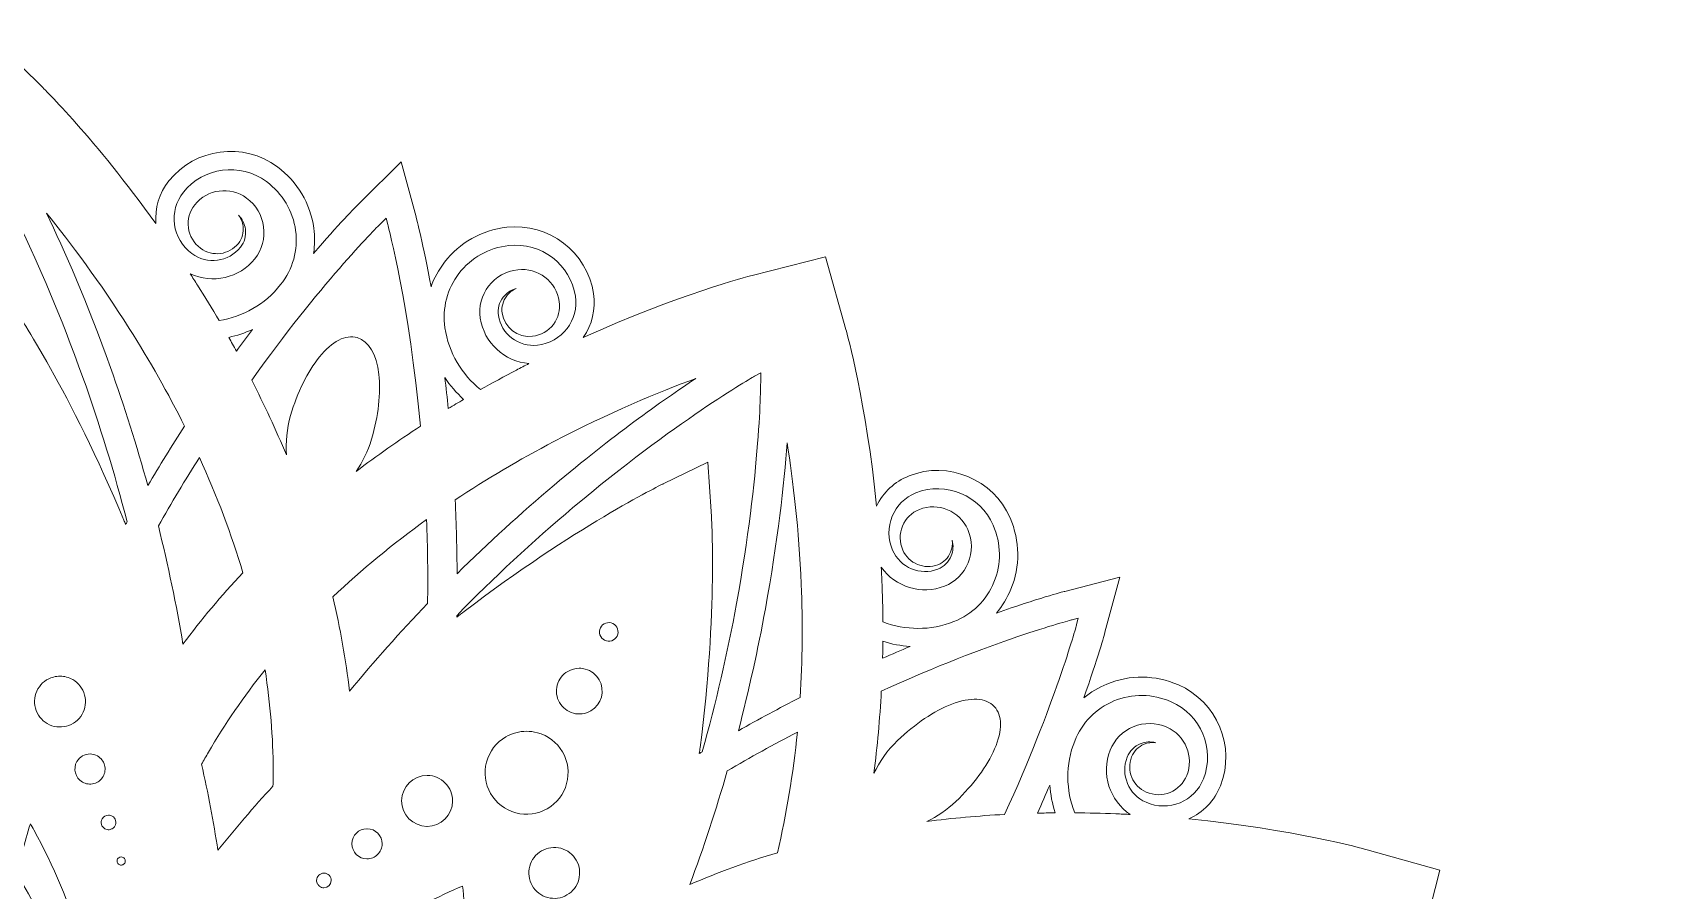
# Model space of a CAD drawing. Header units: millimetres. Extents: x -17 to 2094, y -143 to 314.
# Drawn here: x 1381.8 to 1603.2, y 197.4 to 313.8 of the extents above; entities that cross this region are included whole.
import ezdxf

# ---------------------------------------------------------------- set-up
doc = ezdxf.new("R2010")
doc.units = ezdxf.units.MM
doc.header["$MEASUREMENT"] = 0
doc.layers.add('Layer 6', color=7, linetype='Continuous')

msp = doc.modelspace()

# ---------------------------------------------------------------- linework, layer by layer
at = {"layer": 'Layer 6', "lineweight": 0}
for points, knots in [([(1596.07, 93.78), (1596.07, 93.78), (1596.07, 93.78), (1596.07, 93.78), (1595.72, 94.14), (1588.73, 101.25), (1577.12, 109.56), (1579.29, 109.32), (1581.43, 109.93), (1583.16, 111.3), (1587.62, 114.82), (1588.48, 121.42), (1585.07, 126.01), (1583.03, 128.75), (1580.07, 130.51), (1576.74, 130.95), (1575.59, 131.1), (1574.45, 131.09), (1573.34, 130.92), (1577.51, 134.5), (1579.83, 136.8), (1580, 136.97), (1580, 136.97), (1585.47, 142.45), (1585.47, 142.45), (1585.47, 142.45), (1578.02, 144.49), (1578.02, 144.49), (1577.77, 144.56), (1574.21, 145.53), (1568.15, 146.65), (1569.48, 147.07), (1570.74, 147.73), (1571.88, 148.6), (1574.54, 150.65), (1576.22, 153.65), (1576.62, 157.05), (1577.27, 162.73), (1573.23, 168.02), (1567.61, 168.83), (1565.56, 169.13), (1563.52, 168.67), (1561.83, 167.54), (1567.58, 180.31), (1570.02, 189.74), (1570.14, 190.22), (1570.14, 190.22), (1572.68, 200.18), (1572.68, 200.18), (1572.68, 200.18), (1562.79, 202.96), (1562.79, 202.96), (1562.3, 203.09), (1552.74, 205.75), (1538.6, 207.14), (1540.57, 208.02), (1542.09, 209.61), (1542.9, 211.64), (1545, 216.91), (1542.44, 223.06), (1537.19, 225.33), (1534.06, 226.68), (1530.62, 226.73), (1527.51, 225.44), (1526.36, 224.97), (1525.3, 224.33), (1524.36, 223.55), (1526.28, 228.95), (1527.17, 232.24), (1527.24, 232.48), (1527.24, 232.48), (1529.24, 239.96), (1529.24, 239.96), (1529.24, 239.96), (1521.77, 238.01), (1521.77, 238.01), (1521.52, 237.94), (1518.1, 237.04), (1512.51, 235.07), (1513.32, 236.03), (1513.98, 237.11), (1514.48, 238.3), (1515.76, 241.41), (1515.72, 244.84), (1514.36, 247.98), (1512.09, 253.23), (1505.95, 255.79), (1500.67, 253.68), (1498.71, 252.9), (1497.16, 251.46), (1496.26, 249.58), (1494.86, 263.59), (1492.24, 273.03), (1492.1, 273.52), (1492.1, 273.52), (1489.32, 283.41), (1489.32, 283.41), (1489.32, 283.41), (1479.37, 280.87), (1479.37, 280.87), (1478.88, 280.75), (1469.34, 278.28), (1456.47, 272.46), (1457.67, 274.18), (1458.17, 276.28), (1457.86, 278.4), (1457.05, 284.02), (1451.76, 288.06), (1446.08, 287.4), (1442.68, 287.01), (1439.69, 285.33), (1437.64, 282.66), (1436.85, 281.64), (1436.24, 280.52), (1435.82, 279.34), (1434.76, 285.17), (1433.85, 288.57), (1433.79, 288.82), (1433.79, 288.82), (1431.78, 296.29), (1431.78, 296.29), (1431.78, 296.29), (1426.28, 290.86), (1426.28, 290.86), (1426.28, 290.86), (1426.26, 290.83), (1426.26, 290.83), (1425.55, 290.12), (1423.22, 287.74), (1419.89, 283.87), (1420.05, 284.98), (1420.07, 286.13), (1419.92, 287.28), (1419.47, 290.61), (1417.72, 293.57), (1414.98, 295.6), (1410.38, 299.02), (1403.78, 298.16), (1400.27, 293.7), (1398.95, 292.03), (1398.33, 289.99), (1398.5, 287.9), (1390.26, 299.38), (1383.24, 306.28), (1382.88, 306.63), (1382.88, 306.63), (1375.52, 313.81), (1375.52, 313.81), (1375.52, 313.81), (1368.17, 306.63), (1368.17, 306.63), (1367.81, 306.28), (1360.82, 299.41), (1352.61, 287.99), (1352.76, 290.04), (1352.14, 292.05), (1350.84, 293.7), (1347.32, 298.16), (1340.72, 299.02), (1336.13, 295.6), (1333.39, 293.57), (1331.63, 290.61), (1331.19, 287.28), (1331.03, 286.04), (1331.05, 284.81), (1331.25, 283.61), (1327.38, 288.17), (1324.87, 290.7), (1324.69, 290.88), (1324.69, 290.88), (1319.21, 296.35), (1319.21, 296.35), (1319.21, 296.35), (1317.17, 288.9), (1317.17, 288.9), (1317.11, 288.66), (1316.2, 285.34), (1315.13, 279.66), (1314.73, 280.63), (1314.19, 281.56), (1313.54, 282.42), (1311.49, 285.08), (1308.49, 286.76), (1305.09, 287.15), (1299.41, 287.81), (1294.12, 283.77), (1293.31, 278.15), (1293.01, 276.06), (1293.49, 273.99), (1294.66, 272.27), (1281.77, 278.1), (1272.21, 280.58), (1271.73, 280.7), (1271.73, 280.7), (1261.77, 283.24), (1261.77, 283.24), (1261.77, 283.24), (1258.99, 273.35), (1258.99, 273.35), (1258.85, 272.87), (1256.24, 263.44), (1254.84, 249.48), (1253.93, 251.28), (1252.41, 252.67), (1250.5, 253.44), (1245.23, 255.54), (1239.08, 252.98), (1236.81, 247.73), (1235.46, 244.6), (1235.41, 241.16), (1236.7, 238.05), (1237.13, 236.99), (1237.71, 236.01), (1238.41, 235.14), (1232.83, 237.13), (1229.43, 238.05), (1229.18, 238.11), (1229.18, 238.11), (1221.7, 240.12), (1221.7, 240.12), (1221.7, 240.12), (1223.66, 232.64), (1223.66, 232.64), (1223.72, 232.39), (1224.62, 229), (1226.57, 223.45), (1225.74, 224.08), (1224.83, 224.61), (1223.84, 225.01), (1220.73, 226.3), (1217.3, 226.25), (1214.16, 224.9), (1208.91, 222.63), (1206.35, 216.48), (1208.46, 211.21), (1209.23, 209.27), (1210.65, 207.73), (1212.49, 206.83), (1198.42, 205.44), (1188.91, 202.8), (1188.43, 202.66), (1188.43, 202.66), (1178.54, 199.89), (1178.54, 199.89), (1178.54, 199.89), (1181.08, 189.93), (1181.08, 189.93), (1181.2, 189.44), (1183.65, 179.98), (1189.42, 167.18), (1187.75, 168.26), (1185.76, 168.69), (1183.74, 168.4), (1178.12, 167.58), (1174.08, 162.3), (1174.74, 156.61), (1175.13, 153.22), (1176.81, 150.22), (1179.48, 148.17), (1180.28, 147.55), (1181.15, 147.05), (1182.06, 146.65), (1176.39, 145.61), (1173.09, 144.73), (1172.85, 144.66), (1172.85, 144.66), (1165.37, 142.66), (1165.37, 142.66), (1165.37, 142.66), (1170.8, 137.16), (1170.8, 137.16), (1170.98, 136.98), (1173.55, 134.4), (1178.18, 130.44), (1177.09, 130.59), (1175.98, 130.6), (1174.86, 130.45), (1171.53, 130.01), (1168.57, 128.26), (1166.54, 125.51), (1163.12, 120.92), (1163.98, 114.32), (1168.44, 110.8), (1170.05, 109.54), (1172, 108.92), (1174, 109.02), (1162.55, 100.8), (1155.66, 93.8), (1155.31, 93.44), (1155.31, 93.44), (1148.14, 86.08), (1148.14, 86.08), (1148.14, 86.08), (1155.31, 78.73), (1155.31, 78.73), (1155.66, 78.37), (1162.55, 71.37), (1173.98, 63.16), (1171.98, 63.26), (1170.04, 62.64), (1168.44, 61.38), (1163.98, 57.86), (1163.12, 51.26), (1166.54, 46.67), (1168.57, 43.92), (1171.53, 42.17), (1174.86, 41.73), (1175.75, 41.61), (1176.64, 41.59), (1177.51, 41.67), (1173.3, 38.07), (1170.96, 35.75), (1170.79, 35.57), (1170.79, 35.57), (1165.31, 30.09), (1165.31, 30.09), (1165.31, 30.09), (1172.76, 28.05), (1172.76, 28.05), (1173.02, 27.98), (1176.68, 26.98), (1182.91, 25.84), (1181.78, 25.42), (1180.71, 24.83), (1179.72, 24.07), (1177.06, 22.02), (1175.38, 19.03), (1174.99, 15.63), (1174.33, 9.95), (1178.37, 4.66), (1183.99, 3.85), (1185.97, 3.56), (1187.92, 3.97), (1189.58, 5.01), (1183.81, -7.79), (1181.37, -17.23), (1181.25, -17.71), (1181.25, -17.71), (1178.71, -27.67), (1178.71, -27.67), (1178.71, -27.67), (1188.6, -30.45), (1188.6, -30.45), (1189.09, -30.59), (1198.6, -33.22), (1212.67, -34.62), (1210.86, -35.53), (1209.47, -37.05), (1208.7, -38.96), (1206.6, -44.24), (1209.16, -50.38), (1214.41, -52.65), (1217.54, -54.01), (1220.98, -54.05), (1224.09, -52.77), (1224.84, -52.46), (1225.54, -52.08), (1226.2, -51.64), (1224.43, -56.67), (1223.61, -59.71), (1223.55, -59.94), (1223.55, -59.94), (1221.55, -67.42), (1221.55, -67.42), (1221.55, -67.42), (1229.02, -65.47), (1229.02, -65.47), (1229.29, -65.4), (1233.09, -64.39), (1239.28, -62.17), (1238.39, -63.18), (1237.66, -64.34), (1237.13, -65.62), (1235.84, -68.73), (1235.89, -72.17), (1237.24, -75.3), (1239.51, -80.55), (1245.66, -83.11), (1250.93, -81.01), (1252.76, -80.28), (1254.23, -78.97), (1255.15, -77.29), (1256.55, -91.18), (1259.15, -100.53), (1259.28, -101.01), (1259.28, -101.01), (1262.06, -110.9), (1262.06, -110.9), (1262.06, -110.9), (1272.02, -108.36), (1272.02, -108.36), (1272.51, -108.24), (1282.12, -105.75), (1295.06, -99.88), (1293.91, -101.59), (1293.44, -103.64), (1293.74, -105.72), (1294.55, -111.34), (1299.84, -115.38), (1305.52, -114.73), (1308.92, -114.33), (1311.92, -112.65), (1313.97, -109.99), (1314.44, -109.37), (1314.85, -108.71), (1315.19, -108.03), (1316.16, -113.1), (1316.94, -116.05), (1317, -116.28), (1317, -116.28), (1319.01, -123.75), (1319.01, -123.75), (1319.01, -123.75), (1324.5, -118.32), (1324.5, -118.32), (1324.5, -118.32), (1324.6, -118.23), (1324.6, -118.23), (1325.08, -117.74), (1327.86, -114.93), (1331.92, -110.12), (1331.57, -111.57), (1331.48, -113.08), (1331.69, -114.6), (1332.13, -117.93), (1333.88, -120.89), (1336.63, -122.93), (1341.22, -126.34), (1347.82, -125.48), (1351.34, -121.02), (1352.55, -119.49), (1353.16, -117.63), (1353.13, -115.73), (1361.26, -127.01), (1368.16, -133.78), (1368.51, -134.13), (1368.51, -134.13), (1375.86, -141.3), (1375.86, -141.3), (1375.86, -141.3), (1383.22, -134.13), (1383.22, -134.13), (1383.58, -133.77), (1390.69, -126.78), (1399, -115.17), (1398.82, -117.27), (1399.44, -119.34), (1400.76, -121.02), (1404.28, -125.48), (1410.88, -126.34), (1415.47, -122.93), (1418.22, -120.89), (1419.97, -117.93), (1420.41, -114.6), (1420.52, -113.79), (1420.55, -112.99), (1420.49, -112.2), (1423.81, -116.05), (1425.93, -118.17), (1426.1, -118.34), (1426.1, -118.34), (1431.57, -123.81), (1431.57, -123.81), (1431.57, -123.81), (1433.62, -116.36), (1433.62, -116.36), (1433.69, -116.09), (1434.76, -112.15), (1435.96, -105.48), (1436.37, -107.01), (1437.08, -108.45), (1438.07, -109.74), (1440.12, -112.4), (1443.11, -114.08), (1446.51, -114.48), (1452.19, -115.13), (1457.48, -111.1), (1458.29, -105.47), (1458.57, -103.53), (1458.18, -101.61), (1457.18, -99.97), (1469.86, -105.66), (1479.18, -108.07), (1479.66, -108.19), (1479.66, -108.19), (1489.62, -110.73), (1489.62, -110.73), (1489.62, -110.73), (1492.4, -100.84), (1492.4, -100.84), (1492.53, -100.35), (1495.21, -90.7), (1496.6, -76.46), (1497.48, -78.42), (1499.07, -79.95), (1501.1, -80.76), (1506.38, -82.86), (1512.52, -80.31), (1514.79, -75.05), (1516.15, -71.92), (1516.19, -68.48), (1514.91, -65.37), (1514.56, -64.54), (1514.13, -63.76), (1513.62, -63.04), (1518.46, -64.72), (1521.38, -65.51), (1521.61, -65.57), (1521.61, -65.57), (1529.09, -67.58), (1529.09, -67.58), (1529.09, -67.58), (1527.13, -60.1), (1527.13, -60.1), (1527.06, -59.84), (1526.04, -55.96), (1523.78, -49.67), (1524.9, -50.8), (1526.25, -51.71), (1527.76, -52.34), (1530.87, -53.62), (1534.31, -53.58), (1537.44, -52.22), (1542.69, -49.95), (1545.25, -43.81), (1543.15, -38.53), (1542.41, -36.68), (1541.08, -35.19), (1539.36, -34.28), (1553.19, -32.87), (1562.48, -30.29), (1562.96, -30.16), (1562.96, -30.16), (1572.85, -27.38), (1572.85, -27.38), (1572.85, -27.38), (1570.31, -17.42), (1570.31, -17.42), (1570.18, -16.93), (1567.68, -7.24), (1561.75, 5.79), (1563.51, 4.5), (1565.67, 3.96), (1567.86, 4.28), (1573.48, 5.09), (1577.52, 10.38), (1576.87, 16.06), (1576.47, 19.46), (1574.79, 22.45), (1572.13, 24.5), (1571.31, 25.13), (1570.44, 25.64), (1569.52, 26.04), (1574.7, 27.01), (1577.71, 27.81), (1577.94, 27.88), (1577.94, 27.88), (1585.42, 29.88), (1585.42, 29.88), (1585.42, 29.88), (1579.99, 35.38), (1579.99, 35.38), (1579.8, 35.57), (1577.08, 38.31), (1572.16, 42.49), (1573.64, 42.11), (1575.19, 42.02), (1576.74, 42.22), (1580.07, 42.67), (1583.03, 44.42), (1585.07, 47.16), (1588.48, 51.76), (1587.62, 58.36), (1583.16, 61.87), (1581.56, 63.13), (1579.62, 63.75), (1577.63, 63.66), (1588.93, 71.8), (1595.73, 78.71), (1596.07, 79.07), (1596.07, 79.07), (1603.25, 86.42), (1603.25, 86.42), (1603.25, 86.42), (1596.07, 93.78), (1596.07, 93.78)], [0, 0, 0, 0, 1, 1, 1, 2, 2, 2, 3, 3, 3, 4, 4, 4, 5, 5, 5, 6, 6, 6, 7, 7, 7, 8, 8, 8, 9, 9, 9, 10, 10, 10, 11, 11, 11, 12, 12, 12, 13, 13, 13, 14, 14, 14, 15, 15, 15, 16, 16, 16, 17, 17, 17, 18, 18, 18, 19, 19, 19, 20, 20, 20, 21, 21, 21, 22, 22, 22, 23, 23, 23, 24, 24, 24, 25, 25, 25, 26, 26, 26, 27, 27, 27, 28, 28, 28, 29, 29, 29, 30, 30, 30, 31, 31, 31, 32, 32, 32, 33, 33, 33, 34, 34, 34, 35, 35, 35, 36, 36, 36, 37, 37, 37, 38, 38, 38, 39, 39, 39, 40, 40, 40, 41, 41, 41, 42, 42, 42, 43, 43, 43, 44, 44, 44, 45, 45, 45, 46, 46, 46, 47, 47, 47, 48, 48, 48, 49, 49, 49, 50, 50, 50, 51, 51, 51, 52, 52, 52, 53, 53, 53, 54, 54, 54, 55, 55, 55, 56, 56, 56, 57, 57, 57, 58, 58, 58, 59, 59, 59, 60, 60, 60, 61, 61, 61, 62, 62, 62, 63, 63, 63, 64, 64, 64, 65, 65, 65, 66, 66, 66, 67, 67, 67, 68, 68, 68, 69, 69, 69, 70, 70, 70, 71, 71, 71, 72, 72, 72, 73, 73, 73, 74, 74, 74, 75, 75, 75, 76, 76, 76, 77, 77, 77, 78, 78, 78, 79, 79, 79, 80, 80, 80, 81, 81, 81, 82, 82, 82, 83, 83, 83, 84, 84, 84, 85, 85, 85, 86, 86, 86, 87, 87, 87, 88, 88, 88, 89, 89, 89, 90, 90, 90, 91, 91, 91, 92, 92, 92, 93, 93, 93, 94, 94, 94, 95, 95, 95, 96, 96, 96, 97, 97, 97, 98, 98, 98, 99, 99, 99, 100, 100, 100, 101, 101, 101, 102, 102, 102, 103, 103, 103, 104, 104, 104, 105, 105, 105, 106, 106, 106, 107, 107, 107, 108, 108, 108, 109, 109, 109, 110, 110, 110, 111, 111, 111, 112, 112, 112, 113, 113, 113, 114, 114, 114, 115, 115, 115, 116, 116, 116, 117, 117, 117, 118, 118, 118, 119, 119, 119, 120, 120, 120, 121, 121, 121, 122, 122, 122, 123, 123, 123, 124, 124, 124, 125, 125, 125, 126, 126, 126, 127, 127, 127, 128, 128, 128, 129, 129, 129, 130, 130, 130, 131, 131, 131, 132, 132, 132, 133, 133, 133, 134, 134, 134, 135, 135, 135, 136, 136, 136, 137, 137, 137, 138, 138, 138, 139, 139, 139, 140, 140, 140, 141, 141, 141, 142, 142, 142, 143, 143, 143, 144, 144, 144, 145, 145, 145, 146, 146, 146, 147, 147, 147, 148, 148, 148, 149, 149, 149, 150, 150, 150, 151, 151, 151, 152, 152, 152, 153, 153, 153, 154, 154, 154, 155, 155, 155, 156, 156, 156, 157, 157, 157, 158, 158, 158, 159, 159, 159, 160, 160, 160, 161, 161, 161, 162, 162, 162, 163, 163, 163, 164, 164, 164, 165, 165, 165, 166, 166, 166, 167, 167, 167, 168, 168, 168, 169, 169, 169, 170, 170, 170, 171, 171, 171, 172, 172, 172, 173, 173, 173, 174, 174, 174, 175, 175, 175, 176, 176, 176, 177, 177, 177, 178, 178, 178, 179, 179, 179, 180, 180, 180, 181, 181, 181, 182, 182, 182, 183, 183, 183, 184, 184, 184, 185, 185, 185, 186, 186, 186, 187, 187, 187, 188, 188, 188, 189, 189, 189, 190, 190, 190, 191, 191, 191, 192, 192, 192, 193, 193, 193, 194, 194, 194, 195, 195, 195, 195]), ([(1375.78, 295.79), (1375.78, 295.79), (1376.23, 295.02), (1376.23, 295.02), (1376.48, 294.58), (1382.5, 284.08), (1388.59, 267.04), (1390.88, 260.63), (1392.9, 254.04), (1394.58, 247.44), (1394.52, 247.33), (1394.46, 247.21), (1394.39, 247.1), (1394.31, 247.3), (1394.23, 247.49), (1394.15, 247.69), (1386.92, 265.01), (1379.73, 275.74), (1379.43, 276.19), (1379.43, 276.19), (1375.68, 281.75), (1375.68, 281.75), (1375.68, 281.75), (1371.93, 276.19), (1371.93, 276.19), (1371.62, 275.74), (1364.43, 265.01), (1357.21, 247.69), (1357.04, 247.29), (1356.87, 246.88), (1356.7, 246.45), (1356.65, 246.53), (1356.61, 246.61), (1356.57, 246.69), (1358.33, 253.6), (1360.45, 260.5), (1362.88, 267.21), (1369.03, 284.19), (1375.08, 294.6), (1375.34, 295.04), (1375.34, 295.04), (1375.78, 295.79), (1375.78, 295.79)], [0, 0, 0, 0, 1, 1, 1, 2, 2, 2, 3, 3, 3, 4, 4, 4, 5, 5, 5, 6, 6, 6, 7, 7, 7, 8, 8, 8, 9, 9, 9, 10, 10, 10, 11, 11, 11, 12, 12, 12, 13, 13, 13, 14, 14, 14, 14]), ([(1413.11, 287.47), (1412.9, 289.03), (1412.08, 290.42), (1410.8, 291.37), (1408.6, 293), (1405.44, 292.59), (1403.76, 290.45), (1403.06, 289.57), (1402.75, 288.46), (1402.9, 287.35), (1403.05, 286.23), (1403.64, 285.24), (1404.56, 284.55), (1406.16, 283.36), (1408.46, 283.66), (1409.68, 285.22), (1410.21, 285.88), (1410.43, 286.71), (1410.32, 287.54), (1410.25, 288.1), (1410.03, 288.61), (1409.7, 289.04), (1410.21, 288.52), (1410.55, 287.86), (1410.64, 287.14), (1410.76, 286.26), (1410.52, 285.39), (1409.96, 284.69), (1408.39, 282.69), (1405.43, 282.31), (1403.37, 283.84), (1402.06, 284.81), (1401.22, 286.22), (1401.01, 287.8), (1400.81, 289.36), (1401.24, 290.91), (1402.22, 292.16), (1404.91, 295.57), (1409.97, 296.22), (1413.49, 293.6), (1415.69, 291.97), (1417.09, 289.61), (1417.45, 286.95), (1417.8, 284.33), (1417.07, 281.72), (1415.42, 279.62), (1413.29, 276.92), (1410.27, 275.27), (1407.06, 274.76), (1406.12, 276.36), (1405.15, 277.96), (1404.14, 279.54), (1403.81, 280.06), (1403.48, 280.58), (1403.15, 281.09), (1406.14, 279.71), (1409.83, 280.49), (1411.92, 283.14), (1412.89, 284.38), (1413.32, 285.92), (1413.11, 287.47)], [0, 0, 0, 0, 1, 1, 1, 2, 2, 2, 3, 3, 3, 4, 4, 4, 5, 5, 5, 6, 6, 6, 7, 7, 7, 8, 8, 8, 9, 9, 9, 10, 10, 10, 11, 11, 11, 12, 12, 12, 13, 13, 13, 14, 14, 14, 15, 15, 15, 16, 16, 16, 17, 17, 17, 18, 18, 18, 19, 19, 19, 20, 20, 20, 20]), ([(1394.89, 273.68), (1397.66, 269.31), (1400.18, 264.85), (1402.39, 260.41), (1400.67, 257.77), (1399, 255.07), (1397.4, 252.36), (1395.91, 257.76), (1394.21, 263.14), (1392.34, 268.38), (1389.19, 277.21), (1386.06, 284.31), (1383.65, 289.33), (1386.96, 285.24), (1390.91, 279.96), (1394.89, 273.68)], [0, 0, 0, 0, 1, 1, 1, 2, 2, 2, 3, 3, 3, 4, 4, 4, 5, 5, 5, 5]), ([(1429, 287.94), (1429, 287.94), (1429.71, 288.65), (1429.71, 288.65), (1429.71, 288.65), (1429.94, 287.78), (1429.94, 287.78), (1430.06, 287.34), (1432.84, 276.84), (1434.39, 260.43), (1431.37, 258.46), (1428.46, 256.41), (1425.67, 254.29), (1426.53, 255.56), (1427.28, 257.02), (1427.75, 258.65), (1428.67, 261.8), (1429.02, 264.93), (1428.74, 267.45), (1428.44, 270.2), (1427.4, 271.96), (1425.81, 272.43), (1424.23, 272.89), (1422.4, 271.96), (1420.67, 269.81), (1419.07, 267.83), (1417.69, 265.01), (1416.77, 261.86), (1416.23, 260.04), (1416.1, 258.21), (1416.19, 256.52), (1414.78, 259.91), (1413.21, 263.31), (1411.49, 266.68), (1420.68, 279.52), (1428.17, 287.11), (1429, 287.94)], [0, 0, 0, 0, 1, 1, 1, 2, 2, 2, 3, 3, 3, 4, 4, 4, 5, 5, 5, 6, 6, 6, 7, 7, 7, 8, 8, 8, 9, 9, 9, 10, 10, 10, 11, 11, 11, 12, 12, 12, 12]), ([(1439.61, 281.15), (1441.24, 283.27), (1443.64, 284.62), (1446.36, 284.93), (1450.72, 285.43), (1454.77, 282.34), (1455.4, 278.04), (1455.63, 276.46), (1455.22, 274.91), (1454.27, 273.66), (1453.29, 272.4), (1451.87, 271.6), (1450.25, 271.41), (1447.7, 271.12), (1445.32, 272.92), (1444.96, 275.44), (1444.83, 276.33), (1445.06, 277.2), (1445.6, 277.91), (1446.04, 278.48), (1446.66, 278.89), (1447.37, 279.08), (1446.86, 278.87), (1446.42, 278.54), (1446.08, 278.1), (1445.56, 277.43), (1445.35, 276.6), (1445.47, 275.76), (1445.75, 273.8), (1447.59, 272.39), (1449.57, 272.62), (1450.71, 272.76), (1451.72, 273.32), (1452.41, 274.22), (1453.09, 275.11), (1453.38, 276.21), (1453.22, 277.33), (1452.83, 280.03), (1450.3, 281.96), (1447.58, 281.65), (1445.99, 281.46), (1444.58, 280.67), (1443.62, 279.42), (1442.67, 278.18), (1442.27, 276.64), (1442.5, 275.08), (1442.98, 271.73), (1445.8, 269.2), (1449.1, 268.92), (1448.54, 268.63), (1447.97, 268.34), (1447.4, 268.04), (1445.76, 267.18), (1444.13, 266.29), (1442.52, 265.38), (1440, 267.43), (1438.2, 270.37), (1437.7, 273.78), (1437.32, 276.43), (1438, 279.05), (1439.61, 281.15)], [0, 0, 0, 0, 1, 1, 1, 2, 2, 2, 3, 3, 3, 4, 4, 4, 5, 5, 5, 6, 6, 6, 7, 7, 7, 8, 8, 8, 9, 9, 9, 10, 10, 10, 11, 11, 11, 12, 12, 12, 13, 13, 13, 14, 14, 14, 15, 15, 15, 16, 16, 16, 17, 17, 17, 18, 18, 18, 19, 19, 19, 20, 20, 20, 20]), ([(1409.41, 270.61), (1409.07, 271.23), (1408.73, 271.85), (1408.38, 272.47), (1409.49, 272.71), (1410.56, 273.07), (1411.58, 273.53), (1410.87, 272.59), (1410.15, 271.62), (1409.41, 270.61)], [0, 0, 0, 0, 1, 1, 1, 2, 2, 2, 3, 3, 3, 3]), ([(1440.24, 264.06), (1439.54, 263.64), (1438.85, 263.23), (1438.16, 262.81), (1438.01, 264.26), (1437.85, 265.67), (1437.68, 267.03), (1438.4, 265.94), (1439.26, 264.94), (1440.24, 264.06)], [0, 0, 0, 0, 1, 1, 1, 2, 2, 2, 3, 3, 3, 3]), ([(1452.51, 252.42), (1448, 248.62), (1443.58, 244.59), (1439.35, 240.41), (1439.34, 243.74), (1439.25, 247.1), (1439.09, 250.42), (1443.3, 253.22), (1447.81, 255.89), (1452.49, 258.34), (1459.89, 262.21), (1466.66, 265.02), (1471.74, 266.9), (1467.15, 263.86), (1460.36, 259.03), (1452.51, 252.42)], [0, 0, 0, 0, 1, 1, 1, 2, 2, 2, 3, 3, 3, 4, 4, 4, 5, 5, 5, 5]), ([(1479.78, 267.24), (1479.78, 267.24), (1480.54, 267.68), (1480.54, 267.68), (1480.54, 267.68), (1480.54, 266.78), (1480.54, 266.78), (1480.54, 266.28), (1480.5, 254.17), (1477.26, 236.37), (1476.03, 229.63), (1474.46, 222.86), (1472.61, 216.26), (1472.48, 216.18), (1472.35, 216.1), (1472.21, 216.02), (1472.25, 216.3), (1472.28, 216.57), (1472.32, 216.82), (1474.72, 235.43), (1473.86, 248.32), (1473.82, 248.86), (1473.82, 248.86), (1473.35, 255.55), (1473.35, 255.55), (1473.35, 255.55), (1467.32, 252.61), (1467.32, 252.61), (1466.84, 252.37), (1455.25, 246.68), (1440.33, 235.29), (1439.99, 235.03), (1439.65, 234.77), (1439.3, 234.5), (1439.3, 234.57), (1439.3, 234.64), (1439.3, 234.71), (1444.3, 239.84), (1449.6, 244.77), (1455.07, 249.37), (1468.9, 261.01), (1479.34, 266.99), (1479.78, 267.24)], [0, 0, 0, 0, 1, 1, 1, 2, 2, 2, 3, 3, 3, 4, 4, 4, 5, 5, 5, 6, 6, 6, 7, 7, 7, 8, 8, 8, 9, 9, 9, 10, 10, 10, 11, 11, 11, 12, 12, 12, 13, 13, 13, 14, 14, 14, 14]), ([(1484.12, 258.15), (1484.95, 252.96), (1485.72, 246.41), (1486.03, 238.97), (1486.25, 233.78), (1486.19, 228.61), (1485.88, 223.6), (1483.06, 222.17), (1480.26, 220.66), (1477.51, 219.11), (1478.93, 224.58), (1480.17, 230.13), (1481.17, 235.65), (1482.86, 244.89), (1483.7, 252.6), (1484.12, 258.15)], [0, 0, 0, 0, 1, 1, 1, 2, 2, 2, 3, 3, 3, 4, 4, 4, 5, 5, 5, 5]), ([(1410.3, 240.54), (1407.37, 237.43), (1404.64, 234.18), (1402.17, 230.84), (1401.28, 236.15), (1400.16, 241.53), (1398.83, 246.88), (1400.6, 250), (1402.47, 253.12), (1404.4, 256.18), (1406.77, 250.97), (1408.75, 245.71), (1410.3, 240.54)], [0, 0, 0, 0, 1, 1, 1, 2, 2, 2, 3, 3, 3, 4, 4, 4, 4]), ([(1505.48, 238.72), (1506.94, 239.3), (1508.08, 240.42), (1508.68, 241.87), (1509.28, 243.32), (1509.26, 244.93), (1508.62, 246.4), (1507.54, 248.91), (1504.6, 250.14), (1502.07, 249.13), (1501.02, 248.71), (1500.2, 247.91), (1499.78, 246.87), (1499.34, 245.82), (1499.36, 244.67), (1499.81, 243.62), (1500.6, 241.79), (1502.74, 240.9), (1504.58, 241.63), (1505.37, 241.95), (1505.98, 242.55), (1506.3, 243.33), (1506.51, 243.84), (1506.58, 244.39), (1506.51, 244.94), (1506.7, 244.23), (1506.65, 243.49), (1506.37, 242.82), (1506.04, 242), (1505.39, 241.36), (1504.56, 241.03), (1502.2, 240.09), (1499.45, 241.24), (1498.43, 243.6), (1497.78, 245.09), (1497.76, 246.73), (1498.37, 248.2), (1498.97, 249.66), (1500.11, 250.78), (1501.59, 251.37), (1505.63, 252.98), (1510.33, 251.02), (1512.07, 246.99), (1513.16, 244.48), (1513.2, 241.73), (1512.17, 239.25), (1511.16, 236.8), (1509.24, 234.91), (1506.75, 233.91), (1503.57, 232.65), (1500.14, 232.72), (1497.11, 233.87), (1497.1, 235.72), (1497.05, 237.57), (1496.98, 239.42), (1496.95, 240.05), (1496.92, 240.67), (1496.89, 241.29), (1498.79, 238.62), (1502.36, 237.47), (1505.48, 238.72)], [0, 0, 0, 0, 1, 1, 1, 2, 2, 2, 3, 3, 3, 4, 4, 4, 5, 5, 5, 6, 6, 6, 7, 7, 7, 8, 8, 8, 9, 9, 9, 10, 10, 10, 11, 11, 11, 12, 12, 12, 13, 13, 13, 14, 14, 14, 15, 15, 15, 16, 16, 16, 17, 17, 17, 18, 18, 18, 19, 19, 19, 20, 20, 20, 20]), ([(1435.35, 236.35), (1431.64, 232.49), (1428.08, 228.5), (1424.75, 224.47), (1424.27, 228.7), (1423.52, 232.99), (1422.5, 237.27), (1426.37, 240.94), (1430.64, 244.45), (1435.22, 247.74), (1435.36, 243.95), (1435.4, 240.13), (1435.35, 236.35)], [0, 0, 0, 0, 1, 1, 1, 2, 2, 2, 3, 3, 3, 4, 4, 4, 4]), ([(1461.14, 232.19), (1461.05, 231.86), (1460.84, 231.59), (1460.55, 231.42), (1460.26, 231.26), (1459.93, 231.21), (1459.6, 231.3), (1459.27, 231.39), (1459, 231.59), (1458.84, 231.88), (1458.67, 232.17), (1458.62, 232.51), (1458.71, 232.84), (1458.8, 233.16), (1459.01, 233.43), (1459.3, 233.6), (1459.9, 233.95), (1460.67, 233.74), (1461.01, 233.14), (1461.18, 232.85), (1461.23, 232.51), (1461.14, 232.19)], [0, 0, 0, 0, 1, 1, 1, 2, 2, 2, 3, 3, 3, 4, 4, 4, 5, 5, 5, 6, 6, 6, 7, 7, 7, 7]), ([(1522.77, 234.15), (1522.77, 234.15), (1523.62, 234.37), (1523.62, 234.37), (1523.62, 234.37), (1523.39, 233.51), (1523.39, 233.51), (1523.27, 233.07), (1520.45, 222.65), (1513.63, 207.75), (1510.06, 207.56), (1506.54, 207.24), (1503.09, 206.8), (1504.45, 207.47), (1505.8, 208.35), (1507.01, 209.5), (1509.38, 211.77), (1511.25, 214.3), (1512.26, 216.63), (1513.37, 219.16), (1513.35, 221.21), (1512.21, 222.4), (1511.07, 223.59), (1509.02, 223.7), (1506.45, 222.71), (1504.08, 221.8), (1501.47, 220.04), (1499.1, 217.77), (1497.69, 216.43), (1496.65, 214.88), (1495.88, 213.33), (1496.36, 216.98), (1496.7, 220.71), (1496.9, 224.49), (1511.87, 231.27), (1522.33, 234.04), (1522.77, 234.15)], [0, 0, 0, 0, 1, 1, 1, 2, 2, 2, 3, 3, 3, 4, 4, 4, 5, 5, 5, 6, 6, 6, 7, 7, 7, 8, 8, 8, 9, 9, 9, 10, 10, 10, 11, 11, 11, 12, 12, 12, 12]), ([(1497.07, 228.93), (1497.09, 229.69), (1497.1, 230.46), (1497.11, 231.24), (1498.31, 230.85), (1499.55, 230.62), (1500.79, 230.53), (1499.58, 230.02), (1498.35, 229.49), (1497.07, 228.93)], [0, 0, 0, 0, 1, 1, 1, 2, 2, 2, 3, 3, 3, 3]), ([(1388.48, 221.33), (1388.02, 220.54), (1387.27, 219.97), (1386.38, 219.73), (1385.49, 219.49), (1384.56, 219.61), (1383.76, 220.07), (1382.96, 220.53), (1382.39, 221.27), (1382.15, 222.17), (1381.91, 223.06), (1382.03, 223.99), (1382.5, 224.79), (1382.96, 225.58), (1383.7, 226.15), (1384.59, 226.39), (1384.89, 226.47), (1385.19, 226.51), (1385.5, 226.51), (1386.09, 226.51), (1386.69, 226.35), (1387.21, 226.05), (1388.01, 225.59), (1388.58, 224.85), (1388.82, 223.95), (1389.06, 223.06), (1388.94, 222.13), (1388.48, 221.33)], [0, 0, 0, 0, 1, 1, 1, 2, 2, 2, 3, 3, 3, 4, 4, 4, 5, 5, 5, 6, 6, 6, 7, 7, 7, 8, 8, 8, 9, 9, 9, 9]), ([(1414.38, 211.6), (1411.75, 208.73), (1409.24, 205.8), (1406.9, 202.89), (1406.31, 206.73), (1405.57, 210.65), (1404.7, 214.56), (1405, 215.1), (1405.31, 215.65), (1405.62, 216.18), (1407.82, 220), (1410.41, 223.75), (1413.31, 227.35), (1414.03, 222.74), (1414.4, 218.17), (1414.4, 213.74), (1414.4, 213.08), (1414.39, 212.38), (1414.38, 211.6)], [0, 0, 0, 0, 1, 1, 1, 2, 2, 2, 3, 3, 3, 4, 4, 4, 5, 5, 5, 6, 6, 6, 6]), ([(1457.48, 221.79), (1456.77, 221.38), (1455.93, 221.27), (1455.13, 221.48), (1454.33, 221.7), (1453.66, 222.21), (1453.24, 222.92), (1452.83, 223.64), (1452.72, 224.48), (1452.94, 225.28), (1453.15, 226.08), (1453.66, 226.75), (1454.38, 227.16), (1454.85, 227.43), (1455.38, 227.58), (1455.92, 227.58), (1456.19, 227.58), (1456.47, 227.54), (1456.73, 227.47), (1457.54, 227.26), (1458.2, 226.74), (1458.62, 226.03), (1459.47, 224.55), (1458.96, 222.64), (1457.48, 221.79)], [0, 0, 0, 0, 1, 1, 1, 2, 2, 2, 3, 3, 3, 4, 4, 4, 5, 5, 5, 6, 6, 6, 7, 7, 7, 8, 8, 8, 8]), ([(1528.46, 223.14), (1530.94, 224.17), (1533.69, 224.13), (1536.21, 223.04), (1540.23, 221.3), (1542.2, 216.6), (1540.59, 212.56), (1540, 211.08), (1538.87, 209.93), (1537.42, 209.33), (1535.94, 208.73), (1534.31, 208.75), (1532.81, 209.39), (1530.45, 210.41), (1529.3, 213.16), (1530.25, 215.53), (1530.58, 216.36), (1531.21, 217.01), (1532.03, 217.34), (1532.7, 217.62), (1533.44, 217.66), (1534.15, 217.47), (1533.61, 217.55), (1533.06, 217.48), (1532.54, 217.27), (1531.76, 216.95), (1531.16, 216.34), (1530.85, 215.55), (1530.11, 213.71), (1531, 211.57), (1532.83, 210.78), (1533.88, 210.33), (1535.04, 210.31), (1536.08, 210.74), (1537.12, 211.17), (1537.92, 211.99), (1538.34, 213.04), (1539.35, 215.56), (1538.13, 218.5), (1535.62, 219.59), (1534.15, 220.23), (1532.54, 220.25), (1531.08, 219.64), (1529.63, 219.05), (1528.52, 217.91), (1527.93, 216.45), (1526.66, 213.26), (1527.89, 209.61), (1530.67, 207.74), (1530.02, 207.77), (1529.36, 207.8), (1528.69, 207.83), (1526.84, 207.91), (1524.98, 207.95), (1523.13, 207.96), (1521.94, 211.02), (1521.84, 214.49), (1523.13, 217.71), (1524.12, 220.2), (1526.02, 222.13), (1528.46, 223.14)], [0, 0, 0, 0, 1, 1, 1, 2, 2, 2, 3, 3, 3, 4, 4, 4, 5, 5, 5, 6, 6, 6, 7, 7, 7, 8, 8, 8, 9, 9, 9, 10, 10, 10, 11, 11, 11, 12, 12, 12, 13, 13, 13, 14, 14, 14, 15, 15, 15, 16, 16, 16, 17, 17, 17, 18, 18, 18, 19, 19, 19, 20, 20, 20, 20]), ([(1453.66, 216.22), (1454.41, 214.92), (1454.6, 213.4), (1454.21, 211.95), (1453.82, 210.49), (1452.89, 209.28), (1451.59, 208.53), (1450.29, 207.78), (1448.78, 207.58), (1447.32, 207.97), (1445.87, 208.36), (1444.65, 209.29), (1443.9, 210.59), (1443.15, 211.89), (1442.96, 213.41), (1443.34, 214.86), (1443.73, 216.31), (1444.66, 217.53), (1445.96, 218.28), (1446.82, 218.77), (1447.79, 219.03), (1448.76, 219.03), (1449.26, 219.03), (1449.75, 218.97), (1450.24, 218.84), (1451.69, 218.45), (1452.9, 217.52), (1453.66, 216.22)], [0, 0, 0, 0, 1, 1, 1, 2, 2, 2, 3, 3, 3, 4, 4, 4, 5, 5, 5, 6, 6, 6, 7, 7, 7, 8, 8, 8, 9, 9, 9, 9]), ([(1470.92, 198.24), (1472.79, 203.23), (1474.49, 208.4), (1476, 213.65), (1479.11, 215.47), (1482.3, 217.25), (1485.51, 218.93), (1484.95, 213.27), (1484.04, 207.78), (1482.8, 202.56), (1478.71, 201.34), (1474.72, 199.88), (1470.92, 198.24)], [0, 0, 0, 0, 1, 1, 1, 2, 2, 2, 3, 3, 3, 4, 4, 4, 4]), ([(1391.33, 212.89), (1391.06, 212.41), (1390.62, 212.07), (1390.09, 211.93), (1389.56, 211.79), (1389.01, 211.86), (1388.53, 212.14), (1387.56, 212.7), (1387.22, 213.96), (1387.78, 214.93), (1388.15, 215.57), (1388.83, 215.96), (1389.56, 215.96), (1389.92, 215.96), (1390.27, 215.86), (1390.58, 215.68), (1391.05, 215.41), (1391.39, 214.97), (1391.53, 214.44), (1391.68, 213.91), (1391.6, 213.36), (1391.33, 212.89)], [0, 0, 0, 0, 1, 1, 1, 2, 2, 2, 3, 3, 3, 4, 4, 4, 5, 5, 5, 6, 6, 6, 7, 7, 7, 7]), ([(1435.29, 206.13), (1435.29, 206.13), (1435.26, 206.13), (1435.26, 206.13), (1433.35, 206.14), (1431.82, 207.71), (1431.83, 209.61), (1431.85, 211.5), (1433.4, 213.03), (1435.28, 213.04), (1435.28, 213.04), (1435.32, 213.04), (1435.32, 213.04), (1436.24, 213.03), (1437.1, 212.66), (1437.75, 212), (1438.4, 211.34), (1438.75, 210.47), (1438.74, 209.55), (1438.73, 207.66), (1437.18, 206.13), (1435.29, 206.13)], [0, 0, 0, 0, 1, 1, 1, 2, 2, 2, 3, 3, 3, 4, 4, 4, 5, 5, 5, 6, 6, 6, 7, 7, 7, 7]), ([(1520.49, 207.96), (1519.68, 207.95), (1518.88, 207.94), (1518.08, 207.92), (1518.67, 209.23), (1519.22, 210.5), (1519.75, 211.73), (1519.84, 210.46), (1520.09, 209.2), (1520.49, 207.96)], [0, 0, 0, 0, 1, 1, 1, 2, 2, 2, 3, 3, 3, 3]), ([(1388.32, 190.55), (1390.23, 184.24), (1391.2, 177.89), (1391.2, 171.69), (1391.2, 168.4), (1391.07, 165.11), (1390.81, 161.89), (1390.8, 173.17), (1387.49, 183.27), (1384.71, 189.75), (1382.73, 194.39), (1380.73, 197.9), (1379.61, 199.71), (1379.9, 200.82), (1380.14, 201.76), (1380.38, 202.65), (1380.72, 203.91), (1381.09, 205.2), (1381.47, 206.49), (1381.63, 206.21), (1381.79, 205.93), (1381.94, 205.65), (1384.64, 200.72), (1386.79, 195.64), (1388.32, 190.55)], [0, 0, 0, 0, 1, 1, 1, 2, 2, 2, 3, 3, 3, 4, 4, 4, 5, 5, 5, 6, 6, 6, 7, 7, 7, 8, 8, 8, 8]), ([(1392.94, 206.16), (1392.85, 206.01), (1392.73, 205.89), (1392.58, 205.8), (1392.44, 205.77), (1392.31, 205.72), (1392.18, 205.67), (1391.97, 205.65), (1391.76, 205.69), (1391.58, 205.8), (1391.35, 205.93), (1391.18, 206.14), (1391.11, 206.4), (1391.05, 206.66), (1391.08, 206.93), (1391.21, 207.16), (1391.39, 207.46), (1391.72, 207.65), (1392.08, 207.65), (1392.25, 207.65), (1392.42, 207.61), (1392.57, 207.52), (1392.8, 207.39), (1392.96, 207.17), (1393.03, 206.91), (1393.1, 206.66), (1393.07, 206.39), (1392.94, 206.16)], [0, 0, 0, 0, 1, 1, 1, 2, 2, 2, 3, 3, 3, 4, 4, 4, 5, 5, 5, 6, 6, 6, 7, 7, 7, 8, 8, 8, 9, 9, 9, 9]), ([(1429.19, 203.74), (1429.18, 203.2), (1428.96, 202.69), (1428.57, 202.3), (1428.19, 201.92), (1427.67, 201.71), (1427.12, 201.71), (1427.12, 201.71), (1427.12, 201.71), (1427.12, 201.71), (1425.99, 201.72), (1425.08, 202.65), (1425.09, 203.78), (1425.1, 204.9), (1426.02, 205.81), (1427.13, 205.81), (1427.13, 205.81), (1427.15, 205.81), (1427.15, 205.81), (1428.28, 205.8), (1429.2, 204.87), (1429.19, 203.74)], [0, 0, 0, 0, 1, 1, 1, 2, 2, 2, 3, 3, 3, 4, 4, 4, 5, 5, 5, 6, 6, 6, 7, 7, 7, 7]), ([(1393.3, 201.71), (1393.34, 201.78), (1393.39, 201.84), (1393.45, 201.88), (1393.56, 201.91), (1393.67, 201.95), (1393.78, 201.99), (1393.87, 201.99), (1393.98, 201.96), (1394.06, 201.91), (1394.06, 201.91), (1394.06, 201.91), (1394.06, 201.91), (1394.19, 201.84), (1394.28, 201.72), (1394.32, 201.57), (1394.36, 201.43), (1394.34, 201.28), (1394.27, 201.15), (1394.19, 201.02), (1394.07, 200.93), (1393.93, 200.89), (1393.78, 200.85), (1393.64, 200.87), (1393.5, 200.95), (1393.37, 201.02), (1393.28, 201.14), (1393.25, 201.29), (1393.21, 201.43), (1393.22, 201.58), (1393.3, 201.71)], [0, 0, 0, 0, 1, 1, 1, 2, 2, 2, 3, 3, 3, 4, 4, 4, 5, 5, 5, 6, 6, 6, 7, 7, 7, 8, 8, 8, 9, 9, 9, 10, 10, 10, 10]), ([(1451.64, 196.48), (1450.74, 196.72), (1450, 197.29), (1449.54, 198.09), (1449.08, 198.89), (1448.96, 199.82), (1449.2, 200.71), (1449.44, 201.6), (1450.01, 202.35), (1450.8, 202.81), (1451.59, 203.26), (1452.54, 203.39), (1453.42, 203.15), (1454.32, 202.91), (1455.06, 202.34), (1455.52, 201.54), (1455.98, 200.74), (1456.1, 199.81), (1455.86, 198.92), (1455.62, 198.03), (1455.05, 197.28), (1454.26, 196.82), (1453.46, 196.36), (1452.53, 196.24), (1451.64, 196.48)], [0, 0, 0, 0, 1, 1, 1, 2, 2, 2, 3, 3, 3, 4, 4, 4, 5, 5, 5, 6, 6, 6, 7, 7, 7, 8, 8, 8, 8]), ([(1420.3, 198.8), (1420.3, 199.06), (1420.4, 199.31), (1420.59, 199.5), (1420.78, 199.68), (1421.02, 199.78), (1421.27, 199.78), (1421.27, 199.78), (1421.3, 199.78), (1421.3, 199.78), (1421.56, 199.78), (1421.81, 199.68), (1422, 199.49), (1422.19, 199.3), (1422.29, 199.05), (1422.28, 198.78), (1422.28, 198.24), (1421.83, 197.8), (1421.28, 197.8), (1421.07, 197.8), (1420.87, 197.87), (1420.7, 197.99), (1420.61, 198.1), (1420.52, 198.21), (1420.42, 198.31), (1420.34, 198.46), (1420.29, 198.63), (1420.3, 198.8)], [0, 0, 0, 0, 1, 1, 1, 2, 2, 2, 3, 3, 3, 4, 4, 4, 5, 5, 5, 6, 6, 6, 7, 7, 7, 8, 8, 8, 9, 9, 9, 9]), ([(1435.39, 187.68), (1435.39, 187.68), (1435.23, 189.62), (1435.23, 189.62), (1435.23, 189.62), (1432.98, 188.56), (1432.98, 188.56), (1433.59, 190.82), (1434.16, 193.16), (1434.69, 195.52), (1436.71, 196.53), (1438.62, 197.4), (1440.09, 198.03), (1440.26, 196.58), (1440.45, 194.68), (1440.58, 192.61), (1438.79, 190.99), (1437.05, 189.33), (1435.39, 187.68)], [0, 0, 0, 0, 1, 1, 1, 2, 2, 2, 3, 3, 3, 4, 4, 4, 5, 5, 5, 6, 6, 6, 6])]:
    msp.add_open_spline(points, degree=3, knots=knots, dxfattribs=at)

doc.saveas('drawing.dxf')
